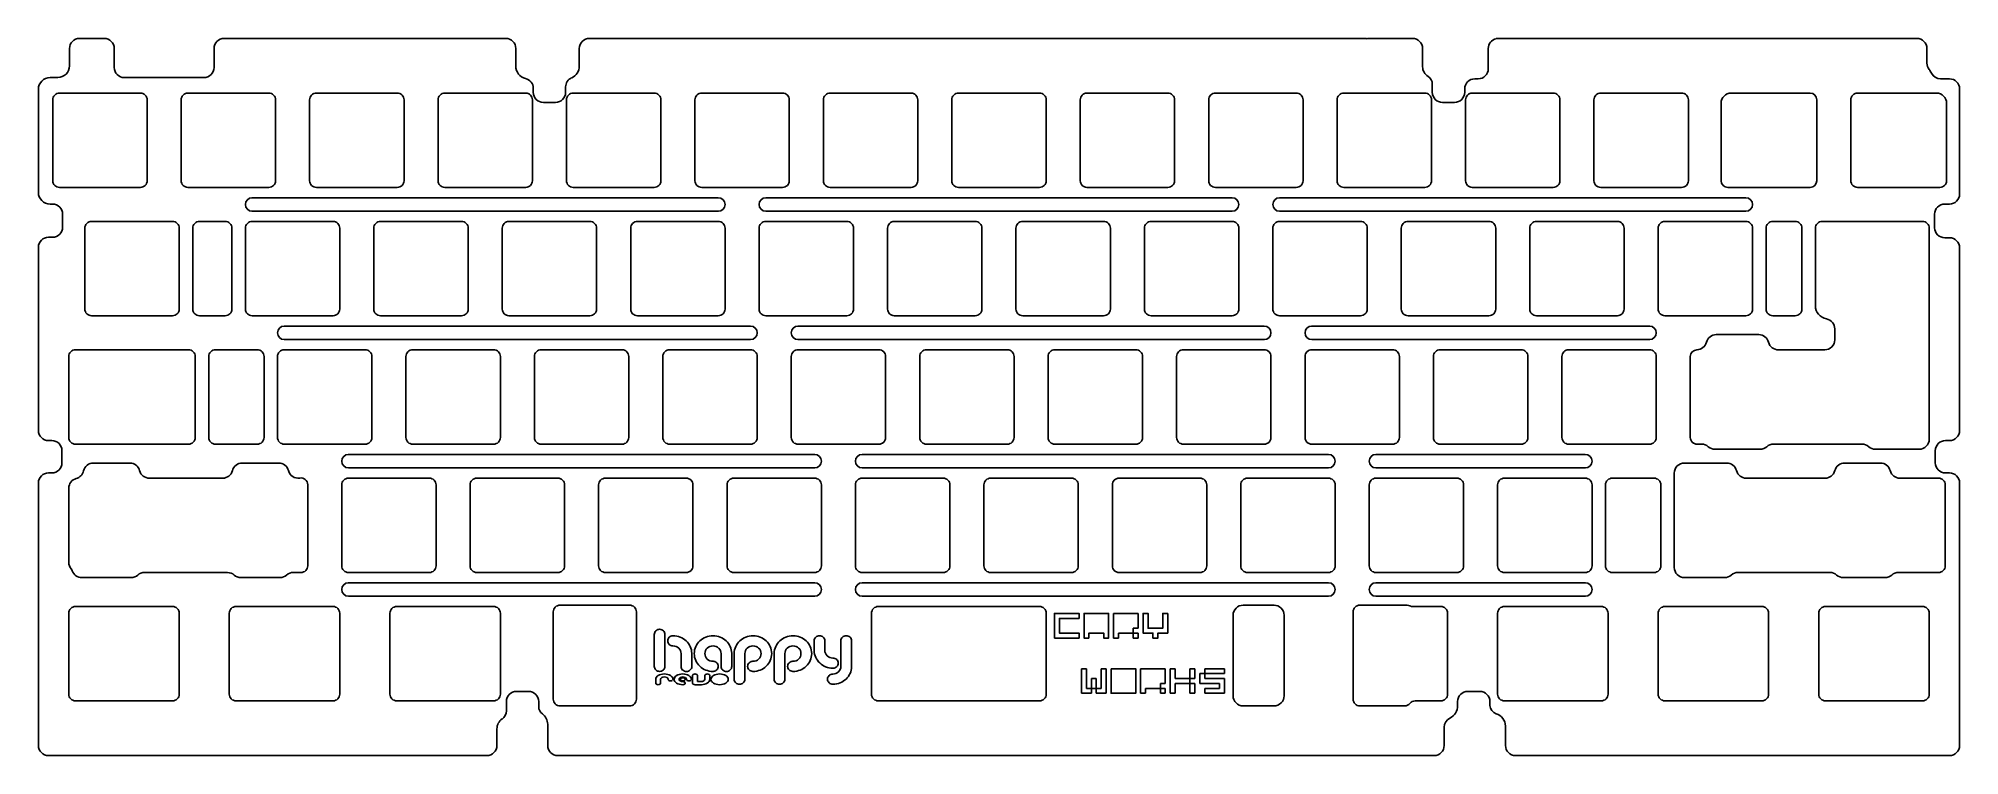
# Model space of a CAD drawing. Header units: millimetres. Extents: x 0 to 284, y 2 to 109.
import ezdxf

# ---------------------------------------------------------------- set-up
doc = ezdxf.new("R2010")
doc.units = ezdxf.units.MM
doc.header["$MEASUREMENT"] = 0

msp = doc.modelspace()

# ---------------------------------------------------------------- linework, layer by layer
for p, q in [((9.25, 108.79), (5.61, 108.79)), ((68.81, 108.79), (27.05, 108.79)), ((196.5, 108.79), (81.23, 108.79)), ((196.5, 108.75), (196.5, 108.79)), ((203.31, 108.79), (196.85, 108.79)), ((278.11, 108.79), (215.7, 108.79)), ((215.7, 108.79), (215.7, 108.75)), ((4.11, 107.29), (4.11, 104.73)), ((10.75, 104.48), (10.75, 107.29)), ((25.55, 107.29), (25.55, 104.48)), ((70.31, 104.68), (70.31, 107.29)), ((79.73, 107.29), (79.73, 104.69)), ((204.81, 104.59), (204.81, 107.29)), ((214.55, 107.29), (214.55, 104.29)), ((279.61, 105.11), (279.61, 107.29)), ((2.36, 102.98), (1.25, 102.98)), ((24.05, 102.98), (12.25, 102.98)), ((213.05, 102.79), (212.55, 102.79)), ((282.95, 102.79), (281.62, 102.79)), ((-0.5, 101.23), (-0.5, 85.95)), ((72.9, 100.79), (72.9, 101.38)), ((77.7, 101.58), (77.7, 100.79)), ((206.25, 100.79), (206.25, 102.02)), ((211.05, 101.29), (211.05, 100.79)), ((250.58, 100.67), (262.28, 100.67)), ((284.45, 85.7), (284.45, 101.29)), ((76.2, 99.29), (74.4, 99.29)), ((209.55, 99.29), (207.75, 99.29)), ((249.08, 87.67), (249.08, 99.17)), ((263.28, 99.67), (263.28, 87.67, 0)), ((262.28, 86.67), (250.08, 86.67)), ((1.25, 84.2), (1.6, 84.2)), ((3.1, 82.7), (3.1, 80.78)), ((280.75, 80.7), (280.75, 82.7)), ((282.25, 84.2), (282.95, 84.2)), ((-0.5, 77.78), (-0.5, 50.6)), ((1.6, 79.28), (1, 79.28)), ((282.95, 79.2), (282.25, 79.2)), ((284.45, 50.6), (284.45, 77.7)), ((1, 49.1), (1.5, 49.1)), ((282.35, 49.1), (282.95, 49.1)), ((3, 47.6), (3, 45.8)), ((280.85, 45.8), (280.85, 47.6)), ((-0.5, 42.8), (-0.5, 3.84)), ((1.5, 44.3), (1, 44.3)), ((282.95, 44.3), (282.35, 44.3)), ((284.45, 3.84), (284.45, 42.8)), ((158.97, 19.79), (158.97, 23.44)), ((158.97, 23.44), (162.63, 23.44)), ((162.63, 23.44), (162.63, 21.25)), ((90.85, 15.59), (90.85, 20.33)), ((92.44, 20.33), (92.44, 15.59)), ((159.71, 20.52), (159.71, 19.79)), ((161.9, 20.52), (159.71, 20.52)), ((162.63, 21.25), (161.9, 21.25)), ((161.9, 21.25), (161.9, 20.52)), ((161.9, 20.52), (162.63, 20.52)), ((161.9, 19.79), (161.9, 20.52)), ((162.63, 20.52), (162.63, 19.79)), ((94.83, 15.58), (94.83, 17.49)), ((96.41, 17.54), (96.41, 15.58)), ((100.76, 15.58), (100.76, 17.49)), ((102.34, 17.54), (102.34, 15.58)), ((102.7, 13.68), (102.7, 17.54)), ((104.29, 17.49), (104.29, 13.68)), ((108.63, 13.68), (108.63, 17.54)), ((110.22, 17.49), (110.22, 13.68)), ((114.56, 17.91), (114.56, 19.39)), ((116.14, 19.39), (116.14, 17.96)), ((118.53, 15.58), (118.53, 19.39)), ((120.12, 19.39), (120.12, 15.52)), ((159.71, 19.79), (158.97, 19.79)), ((162.63, 19.79), (161.9, 19.79)), ((154.22, 11.59), (154.22, 15.24)), ((154.22, 15.24), (154.95, 15.24)), ((154.95, 15.24), (154.95, 12.32)), ((157.14, 12.32), (157.14, 15.24)), ((157.14, 15.24), (157.87, 15.24)), ((157.87, 15.24), (157.87, 11.59)), ((162.99, 11.59), (162.99, 15.24)), ((162.99, 15.24), (166.64, 15.24)), ((166.64, 15.24), (166.64, 13.05)), ((167.37, 11.59), (167.37, 15.24)), ((167.37, 15.24), (168.1, 15.24)), ((168.1, 15.24), (168.1, 13.78)), ((170.3, 13.78), (170.3, 15.24)), ((170.3, 15.24), (171.03, 15.24)), ((171.03, 15.24), (171.03, 13.78)), ((171.76, 13.05), (171.76, 14.51)), ((171.76, 14.51), (172.49, 14.51)), ((172.49, 14.51), (172.49, 15.24)), ((172.49, 15.24), (175.41, 15.24)), ((172.49, 14.51), (172.49, 13.78)), ((175.41, 14.51), (172.49, 14.51)), ((175.41, 15.24), (175.41, 14.51)), ((70.41, 11.87), (72.21, 11.87)), ((91.06, 13.1), (91.06, 13.68)), ((91.79, 13.67), (91.79, 13.1)), ((96.53, 13.1), (96.53, 14.23)), ((97.83, 12.87), (96.89, 12.87)), ((97.26, 14.23), (97.26, 13.33)), ((97.26, 13.33), (97.81, 13.33)), ((98.36, 13.67), (98.36, 14.23)), ((99.09, 14.23), (99.09, 13.65)), ((155.68, 11.59), (154.22, 11.59)), ((154.95, 12.32), (155.68, 12.32)), ((155.68, 12.32), (155.68, 13.78)), ((155.68, 13.78), (156.41, 13.78)), ((156.41, 12.32), (155.68, 12.32)), ((155.68, 12.32), (155.68, 11.59)), ((156.41, 13.78), (156.41, 12.32)), ((156.41, 12.32), (157.14, 12.32)), ((156.41, 11.59), (156.41, 12.32)), ((157.87, 11.59), (156.41, 11.59)), ((163.72, 11.59), (162.99, 11.59)), ((165.91, 12.32), (163.72, 12.32)), ((163.72, 12.32), (163.72, 11.59)), ((166.64, 13.05), (165.91, 13.05)), ((165.91, 13.05), (165.91, 12.32)), ((165.91, 12.32), (166.64, 12.32)), ((165.91, 11.59), (165.91, 12.32)), ((166.64, 11.59), (165.91, 11.59)), ((166.64, 12.32), (166.64, 11.59)), ((168.1, 11.59), (167.37, 11.59)), ((168.1, 13.78), (170.3, 13.78)), ((170.3, 13.05), (168.1, 13.05)), ((168.1, 13.05), (168.1, 11.59)), ((171.03, 13.78), (170.3, 13.78)), ((170.3, 13.78), (170.3, 13.05)), ((170.3, 13.05), (171.03, 13.05)), ((170.3, 11.59), (170.3, 13.05)), ((171.03, 11.59), (170.3, 11.59)), ((171.03, 13.05), (171.03, 11.59)), ((174.68, 13.05), (171.76, 13.05)), ((172.49, 13.78), (175.41, 13.78)), ((172.49, 11.59), (172.49, 12.32)), ((172.49, 12.32), (174.68, 12.32)), ((175.41, 11.59), (172.49, 11.59)), ((174.68, 12.32), (174.68, 13.05)), ((175.41, 13.78), (175.41, 11.59)), ((211.5, 11.87), (213.3, 11.87)), ((68.91, 9), (68.91, 10.37)), ((73.71, 10.37), (73.71, 9.6)), ((210, 9.75), (210, 10.37)), ((214.8, 10.37), (214.8, 9.8)), ((67.51, 3.84), (67.51, 6.31)), ((75.04, 7), (75.04, 3.84)), ((208.01, 3.84), (208.01, 6.56)), ((217.1, 6.73), (217.1, 3.84)), ((1, 2.34), (66.01, 2.34)), ((76.54, 2.34), (206.51, 2.34)), ((218.6, 2.34), (282.95, 2.34))]:
    msp.add_line(p, q)
for points in [[(14.63, 100.67), (2.63, 100.67, 0.414214), (1.63, 99.67), (1.63, 87.67, 0.414214), (2.63, 86.67), (14.63, 86.67, 0.414214), (15.63, 87.67), (15.63, 99.67, 0.414214)], [(20.68, 99.67), (20.68, 87.67, 0.414214), (21.68, 86.67), (33.68, 86.67, 0.414214), (34.68, 87.67), (34.68, 99.67, 0.414214), (33.68, 100.67), (21.68, 100.67, 0.414214)], [(39.73, 99.67), (39.73, 87.67, 0.414214), (40.73, 86.67), (52.73, 86.67, 0.414214), (53.73, 87.67), (53.73, 99.67, 0.414214), (52.73, 100.67), (40.73, 100.67, 0.414214)], [(59.78, 86.67), (71.78, 86.67, 0.414214), (72.78, 87.67), (72.78, 99.67, 0.414214), (71.78, 100.67), (59.78, 100.67, 0.414214), (58.78, 99.67), (58.78, 87.67, 0.414214)], [(77.83, 99.67), (77.83, 87.67, 0.414214), (78.83, 86.67), (90.83, 86.67, 0.414214), (91.83, 87.67), (91.83, 99.67, 0.414214), (90.83, 100.67), (78.83, 100.67, 0.414214)], [(96.88, 99.67), (96.88, 87.67, 0.414214), (97.88, 86.67), (109.88, 86.67, 0.414214), (110.88, 87.67), (110.88, 99.67, 0.414214), (109.88, 100.67), (97.88, 100.67, 0.414214)], [(115.93, 99.67), (115.93, 87.67, 0.414214), (116.93, 86.67), (128.93, 86.67, 0.414214), (129.93, 87.67), (129.93, 99.67, 0.414214), (128.93, 100.67), (116.93, 100.67, 0.414214)], [(134.98, 99.67), (134.98, 87.67, 0.414214), (135.98, 86.67), (147.98, 86.67, 0.414214), (148.98, 87.67), (148.98, 99.67, 0.414214), (147.98, 100.67), (135.98, 100.67, 0.414214)], [(168.03, 87.67), (168.03, 99.67, 0.414214), (167.03, 100.67), (155.03, 100.67, 0.414214), (154.03, 99.67), (154.03, 87.67, 0.414214), (155.03, 86.67), (167.03, 86.67, 0.414214)], [(187.08, 87.67), (187.08, 99.67, 0.414214), (186.08, 100.67), (174.08, 100.67, 0.414214), (173.08, 99.67), (173.08, 87.67, 0.414214), (174.08, 86.67), (186.08, 86.67, 0.414214)], [(205.13, 100.67), (193.13, 100.67, 0.414214), (192.13, 99.67), (192.13, 87.67, 0.414214), (193.13, 86.67), (205.13, 86.67, 0.414214), (206.13, 87.67), (206.13, 99.67, 0.414214)], [(212.18, 86.67), (224.18, 86.67, 0.414214), (225.18, 87.67), (225.18, 99.67, 0.414214), (224.18, 100.67), (212.18, 100.67, 0.414214), (211.18, 99.67), (211.18, 87.67, 0.414214)], [(230.23, 99.67), (230.23, 87.67, 0.414214), (231.23, 86.67), (243.23, 86.67, 0.414214), (244.23, 87.67), (244.23, 99.67, 0.414214), (243.23, 100.67), (231.23, 100.67, 0.414214)], [(268.33, 99.67, -0.414214), (269.33, 100.67), (281.03, 100.67, -0.414214), (282.53, 99.17), (282.53, 87.67, -0.414214), (281.53, 86.67), (269.33, 86.67, -0.414214), (268.33, 87.67)], [(100.35, 85.14, -1), (100.35, 83.14), (31.2, 83.14, -1), (31.2, 85.14)], [(176.55, 85.14), (107.4, 85.14, 1), (107.4, 83.14), (176.55, 83.14, 1)], [(252.75, 85.14), (183.6, 85.14, 1), (183.6, 83.14), (252.75, 83.14, 1)], [(20.39, 68.62), (20.39, 80.62, 0.414214), (19.39, 81.62), (7.39, 81.62, 0.414214), (6.39, 80.62), (6.39, 68.62, 0.414214), (7.39, 67.62), (19.39, 67.62, 0.414214)], [(23.39, 67.62), (27.2, 67.62, 0.414214), (28.2, 68.62), (28.2, 80.62, 0.414214), (27.2, 81.62), (23.39, 81.62, 0.414214), (22.39, 80.62), (22.39, 68.62, 0.414214)], [(44.2, 68.62), (44.2, 80.62, 0.414214), (43.2, 81.62), (31.2, 81.62, 0.414214), (30.2, 80.62), (30.2, 68.62, 0.414214), (31.2, 67.62), (43.2, 67.62, 0.414214)], [(63.25, 68.62), (63.25, 80.62, 0.414214), (62.25, 81.62), (50.25, 81.62, 0.414214), (49.25, 80.62), (49.25, 68.62, 0.414214), (50.25, 67.62), (62.25, 67.62, 0.414214)], [(82.3, 68.62), (82.3, 80.62, 0.414214), (81.3, 81.62), (69.3, 81.62, 0.414214), (68.3, 80.62), (68.3, 68.62, 0.414214), (69.3, 67.62), (81.3, 67.62, 0.414214)], [(101.35, 68.62), (101.35, 80.62, 0.414214), (100.35, 81.62), (88.35, 81.62, 0.414214), (87.35, 80.62), (87.35, 68.62, 0.414214), (88.35, 67.62), (100.35, 67.62, 0.414214)], [(120.4, 68.62), (120.4, 80.62, 0.414214), (119.4, 81.62), (107.4, 81.62, 0.414214), (106.4, 80.62), (106.4, 68.62, 0.414214), (107.4, 67.62), (119.4, 67.62, 0.414214)], [(139.45, 68.62), (139.45, 80.62, 0.414214), (138.45, 81.62), (126.45, 81.62, 0.414214), (125.45, 80.62), (125.45, 68.62, 0.414214), (126.45, 67.62), (138.45, 67.62, 0.414214)], [(158.5, 68.62), (158.5, 80.62, 0.414214), (157.5, 81.62), (145.5, 81.62, 0.414214), (144.5, 80.62), (144.5, 68.62, 0.414214), (145.5, 67.62), (157.5, 67.62, 0.414214)], [(177.55, 68.62), (177.55, 80.62, 0.414214), (176.55, 81.62), (164.55, 81.62, 0.414214), (163.55, 80.62), (163.55, 68.62, 0.414214), (164.55, 67.62), (176.55, 67.62, 0.414214)], [(196.6, 68.62), (196.6, 80.62, 0.414214), (195.6, 81.62), (183.6, 81.62, 0.414214), (182.6, 80.62), (182.6, 68.62, 0.414214), (183.6, 67.62), (195.6, 67.62, 0.414214)], [(215.65, 68.62), (215.65, 80.62, 0.414214), (214.65, 81.62), (202.65, 81.62, 0.414214), (201.65, 80.62), (201.65, 68.62, 0.414214), (202.65, 67.62), (214.65, 67.62, 0.414214)], [(234.7, 68.62), (234.7, 80.62, 0.414214), (233.7, 81.62), (221.7, 81.62, 0.414214), (220.7, 80.62), (220.7, 68.62, 0.414214), (221.7, 67.62), (233.7, 67.62, 0.414214)], [(253.75, 68.62), (253.75, 80.62, 0.414214), (252.75, 81.62), (240.75, 81.62, 0.414214), (239.75, 80.62), (239.75, 68.62, 0.414214), (240.75, 67.62), (252.75, 67.62, 0.414214)], [(264.71, 67.15, -0.362966), (265.95, 65.67), (265.95, 64.07, -0.414214), (264.45, 62.57), (257.58, 62.57, -0.34196), (256.12, 63.69, 0.34196), (254.67, 64.82), (248.37, 64.82, 0.34196), (246.92, 63.69, -0.336425), (245.5, 62.57, 0.40841), (244.52, 61.57), (244.52, 49.57, 0.414214), (245.52, 48.57), (246.19, 48.57, -0.182819), (247.18, 48.19, 0.182819), (248.17, 47.82), (254.87, 47.82, 0.182819), (255.86, 48.19, -0.182819), (256.86, 48.57), (269.99, 48.57, -0.182819), (270.98, 48.19, 0.182819), (271.97, 47.82), (278.45, 47.82, 0.414214), (279.95, 49.32), (279.95, 80.62, 0.414214), (278.95, 81.62), (264.07, 81.62, 0.414214), (263.07, 80.62), (263.07, 69.12, 0.362966)], [(256.75, 67.62), (260.07, 67.62, 0.414214), (261.07, 68.62), (261.07, 80.62, 0.414214), (260.07, 81.62), (256.75, 81.62, 0.414214), (255.75, 80.62), (255.75, 68.62, 0.414214)], [(105.12, 66.09, -1), (105.12, 64.09), (35.97, 64.09, -1), (35.97, 66.09)], [(181.32, 66.09), (112.17, 66.09, 1), (112.17, 64.09), (181.32, 64.09, 1)], [(188.37, 64.09, -1), (188.37, 66.09), (238.47, 66.09, -1), (238.47, 64.09)], [(5.01, 48.57), (21.77, 48.57, 0.414214), (22.77, 49.57), (22.77, 61.57, 0.414214), (21.77, 62.57), (5.01, 62.57, 0.414214), (4.01, 61.57), (4.01, 49.57, 0.414214)], [(25.77, 48.57), (31.97, 48.57, 0.414214), (32.97, 49.57), (32.97, 61.57, 0.414214), (31.97, 62.57), (25.77, 62.57, 0.414214), (24.77, 61.57), (24.77, 49.57, 0.414214)], [(34.97, 61.57), (34.97, 49.57, 0.414214), (35.97, 48.57), (47.97, 48.57, 0.414214), (48.97, 49.57), (48.97, 61.57, 0.414214), (47.97, 62.57), (35.97, 62.57, 0.414214)], [(54.02, 61.57), (54.02, 49.57, 0.414214), (55.02, 48.57), (67.02, 48.57, 0.414214), (68.02, 49.57), (68.02, 61.57, 0.414214), (67.02, 62.57), (55.02, 62.57, 0.414214)], [(73.07, 61.57), (73.07, 49.57, 0.414214), (74.07, 48.57), (86.07, 48.57, 0.414214), (87.07, 49.57), (87.07, 61.57, 0.414214), (86.07, 62.57), (74.07, 62.57, 0.414214)], [(92.12, 61.57), (92.12, 49.57, 0.414214), (93.12, 48.57), (105.12, 48.57, 0.414214), (106.12, 49.57), (106.12, 61.57, 0.414214), (105.12, 62.57), (93.12, 62.57, 0.414214)], [(111.17, 61.57), (111.17, 49.57, 0.414214), (112.17, 48.57), (124.17, 48.57, 0.414214), (125.17, 49.57), (125.17, 61.57, 0.414214), (124.17, 62.57), (112.17, 62.57, 0.414214)], [(130.22, 61.57), (130.22, 49.57, 0.414214), (131.22, 48.57), (143.22, 48.57, 0.414214), (144.22, 49.57), (144.22, 61.57, 0.414214), (143.22, 62.57), (131.22, 62.57, 0.414214)], [(149.27, 61.57), (149.27, 49.57, 0.414214), (150.27, 48.57), (162.27, 48.57, 0.414214), (163.27, 49.57), (163.27, 61.57, 0.414214), (162.27, 62.57), (150.27, 62.57, 0.414214)], [(168.32, 61.57), (168.32, 49.57, 0.414214), (169.32, 48.57), (181.32, 48.57, 0.414214), (182.32, 49.57), (182.32, 61.57, 0.414214), (181.32, 62.57), (169.32, 62.57, 0.414214)], [(187.37, 61.57), (187.37, 49.57, 0.414214), (188.37, 48.57), (200.37, 48.57, 0.414214), (201.37, 49.57), (201.37, 61.57, 0.414214), (200.37, 62.57), (188.37, 62.57, 0.414214)], [(206.42, 61.57), (206.42, 49.57, 0.414214), (207.42, 48.57), (219.42, 48.57, 0.414214), (220.42, 49.57), (220.42, 61.57, 0.414214), (219.42, 62.57), (207.42, 62.57, 0.414214)], [(225.47, 61.57), (225.47, 49.57, 0.414214), (226.47, 48.57), (238.47, 48.57, 0.414214), (239.47, 49.57), (239.47, 61.57, 0.414214), (238.47, 62.57), (226.47, 62.57, 0.414214)], [(4.35, 30.07, -0.086915), (4.52, 29.77, 0.317518), (5.94, 28.77), (13.26, 28.77, 0.182806), (14.25, 29.14, -0.182806), (15.25, 29.52), (27.55, 29.52, -0.182806), (28.54, 29.14, 0.182806), (29.53, 28.77), (35.33, 28.77, 0.182806), (36.32, 29.14, -0.182806), (37.32, 29.52), (38.44, 29.52, 0.414214), (39.44, 30.52), (39.44, 42.55, 0.462875), (38.28, 43.54, -0.388358), (36.58, 44.64, 0.342101), (35.13, 45.77), (29.73, 45.77, 0.34196), (28.28, 44.64, -0.34196), (26.83, 43.52), (15.96, 43.52, -0.34196), (14.51, 44.64, 0.34196), (13.06, 45.77), (7.66, 45.77, 0.351843), (6.2, 44.59, -0.279599), (5.12, 43.47, 0.339198), (4.01, 42.02), (4.01, 31.02, 0.173661)], [(45.49, 45.04, -1), (45.49, 47.04), (114.64, 47.04, -1), (114.64, 45.04)], [(121.69, 45.04, -1), (121.69, 47.04), (190.84, 47.04, -1), (190.84, 45.04)], [(228.94, 47.04), (197.89, 47.04, 1), (197.89, 45.04), (228.94, 45.04, 1)], [(243.64, 28.77, -0.414214), (242.14, 30.27), (242.14, 44.27, -0.414214), (243.64, 45.77), (249.91, 45.77, -0.34196), (251.36, 44.64, 0.34196), (252.81, 43.52), (264.51, 43.52, 0.34196), (265.96, 44.64, -0.34196), (267.41, 45.77), (272.71, 45.77, -0.34196), (274.16, 44.64, 0.34196), (275.61, 43.52), (281.33, 43.52, -0.414214), (282.33, 42.52), (282.33, 30.52, -0.414214), (281.33, 29.52), (275.4, 29.52, 0.182806), (274.4, 29.14, -0.182806), (273.41, 28.77), (267.21, 28.77, -0.182806), (266.22, 29.14, 0.182806), (265.22, 29.52), (251.6, 29.52, 0.182806), (250.6, 29.14, -0.182806), (249.61, 28.77)], [(45.49, 29.52), (57.49, 29.52, 0.414214), (58.49, 30.52), (58.49, 42.52, 0.414214), (57.49, 43.52), (45.49, 43.52, 0.414214), (44.49, 42.52), (44.49, 30.52, 0.414214)], [(64.54, 29.52), (76.54, 29.52, 0.414214), (77.54, 30.52), (77.54, 42.52, 0.414214), (76.54, 43.52), (64.54, 43.52, 0.414214), (63.54, 42.52), (63.54, 30.52, 0.414214)], [(83.59, 29.52), (95.59, 29.52, 0.414214), (96.59, 30.52), (96.59, 42.52, 0.414214), (95.59, 43.52), (83.59, 43.52, 0.414214), (82.59, 42.52), (82.59, 30.52, 0.414214)], [(102.64, 29.52), (114.64, 29.52, 0.414214), (115.64, 30.52), (115.64, 42.52, 0.414214), (114.64, 43.52), (102.64, 43.52, 0.414214), (101.64, 42.52), (101.64, 30.52, 0.414214)], [(121.69, 29.52), (133.69, 29.52, 0.414214), (134.69, 30.52), (134.69, 42.52, 0.414214), (133.69, 43.52), (121.69, 43.52, 0.414214), (120.69, 42.52), (120.69, 30.52, 0.414214)], [(140.74, 29.52), (152.74, 29.52, 0.414214), (153.74, 30.52), (153.74, 42.52, 0.414214), (152.74, 43.52), (140.74, 43.52, 0.414214), (139.74, 42.52), (139.74, 30.52, 0.414214)], [(159.79, 29.52), (171.79, 29.52, 0.414214), (172.79, 30.52), (172.79, 42.52, 0.414214), (171.79, 43.52), (159.79, 43.52, 0.414214), (158.79, 42.52), (158.79, 30.52, 0.414214)], [(178.84, 29.52), (190.84, 29.52, 0.414214), (191.84, 30.52), (191.84, 42.52, 0.414214), (190.84, 43.52), (178.84, 43.52, 0.414214), (177.84, 42.52), (177.84, 30.52, 0.414214)], [(197.89, 29.52), (209.89, 29.52, 0.414214), (210.89, 30.52), (210.89, 42.52, 0.414214), (209.89, 43.52), (197.89, 43.52, 0.414214), (196.89, 42.52), (196.89, 30.52, 0.414214)], [(216.94, 29.52), (228.94, 29.52, 0.414214), (229.94, 30.52), (229.94, 42.52, 0.414214), (228.94, 43.52), (216.94, 43.52, 0.414214), (215.94, 42.52), (215.94, 30.52, 0.414214)], [(239.14, 43.52), (232.94, 43.52, 0.414214), (231.94, 42.52), (231.94, 30.52, 0.414214), (232.94, 29.52), (239.14, 29.52, 0.414214), (240.14, 30.52), (240.14, 42.52, 0.414214)], [(45.49, 25.99, -1), (45.49, 27.99), (114.64, 27.99, -1), (114.64, 25.99)], [(190.84, 27.99, -1), (190.84, 25.99), (121.69, 25.99, -1), (121.69, 27.99)], [(197.89, 25.99, -1), (197.89, 27.99), (228.94, 27.99, -1), (228.94, 25.99)], [(4.01, 23.47, -0.414214), (5.01, 24.47), (19.39, 24.47, -0.414214), (20.39, 23.47), (20.39, 11.47, -0.414214), (19.39, 10.47), (5.01, 10.47, -0.414214), (4.01, 11.47)], [(27.82, 23.47, -0.414214), (28.82, 24.47), (43.2, 24.47, -0.414214), (44.2, 23.47), (44.2, 11.47, -0.414214), (43.2, 10.47), (28.82, 10.47, -0.414214), (27.82, 11.47)], [(51.64, 23.47, -0.414214), (52.64, 24.47), (67.02, 24.47, -0.414214), (68.02, 23.47), (68.02, 11.47, -0.414214), (67.02, 10.47), (52.64, 10.47, -0.414214), (51.64, 11.47)], [(82.06, 24.67, -0.007337), (82.03, 24.67), (76.87, 24.67, 0.414214), (75.87, 23.67), (75.87, 10.72, 0.414214), (76.87, 9.72), (87.2, 9.72, 0.414214), (88.2, 10.72), (88.2, 23.67, 0.414214), (87.2, 24.67), (82.13, 24.67, 0.007337)], [(147.98, 24.47, -0.414214), (148.98, 23.47), (148.98, 11.47, -0.414214), (147.98, 10.47), (124.07, 10.47, -0.414214), (123.07, 11.47), (123.07, 23.47, -0.414214), (124.07, 24.47)], [(182.77, 24.67), (178.2, 24.67, 0.414214), (176.7, 23.17), (176.7, 11.22, 0.414214), (178.2, 9.72), (182.77, 9.72, 0.414214), (184.27, 11.22), (184.27, 23.17, 0.414214)], [(203.37, 24.47, -0.113585), (202.94, 24.57, 0.113585), (202.5, 24.67), (195.51, 24.67, 0.414214), (194.51, 23.67), (194.51, 10.72, 0.414214), (195.51, 9.72), (202.15, 9.72, 0.227909), (202.93, 10.09, -0.227909), (203.71, 10.47), (207.51, 10.47, 0.414214), (208.51, 11.47), (208.51, 23.47, 0.414214), (207.51, 24.47)], [(232.32, 11.47), (232.32, 23.47, 0.414214), (231.32, 24.47), (216.94, 24.47, 0.414214), (215.94, 23.47), (215.94, 11.47, 0.414214), (216.94, 10.47), (231.32, 10.47, 0.414214)], [(256.13, 11.47), (256.13, 23.47, 0.414214), (255.13, 24.47), (240.75, 24.47, 0.414214), (239.75, 23.47), (239.75, 11.47, 0.414214), (240.75, 10.47), (255.13, 10.47, 0.414214)], [(278.95, 24.47), (264.57, 24.47, 0.414214), (263.57, 23.47), (263.57, 11.47, 0.414214), (264.57, 10.47), (278.95, 10.47, 0.414214), (279.95, 11.47), (279.95, 23.47, 0.414214)]]:
    msp.add_lwpolyline(points, format="xyb", close=True)
for points in [[(150.2, 19.79), (153.86, 19.79), (153.86, 20.52), (150.94, 20.52), (150.94, 22.71), (153.86, 22.71), (153.86, 23.44), (150.2, 23.44)], [(155.32, 19.79), (155.32, 20.52), (157.51, 20.52), (157.51, 19.79), (158.24, 19.79), (158.24, 23.44), (154.59, 23.44), (154.59, 19.79)], [(167.01, 23.44), (166.28, 23.44), (166.28, 21.25), (164.09, 21.25), (164.09, 23.44), (163.36, 23.44), (163.36, 20.52), (164.82, 20.52), (164.82, 19.79), (165.55, 19.79), (165.55, 20.52), (167.01, 20.52)], [(158.6, 15.24), (158.6, 11.59), (162.26, 11.59), (162.26, 15.24)]]:
    msp.add_lwpolyline(points, close=True)
for centre, radius, start, end in [((5.61, 107.29), 1.5, 90, 180), ((9.25, 107.29), 1.5, 0, 90), ((27.05, 107.29), 1.5, 90, 180), ((68.81, 107.29), 1.5, 0, 90), ((81.23, 107.29), 1.5, 90, 180), ((196.85, 107.29), 1.5, 90, 103.7769), ((203.31, 107.29), 1.5, 0, 90), ((216.05, 107.29), 1.5, 103.7769, 180), ((278.11, 107.29), 1.5, 0, 90), ((1.25, 101.23), 1.75, 90, 180), ((2.36, 104.73), 1.75, 270, 0), ((12.25, 104.48), 1.5, 180, 270), ((24.05, 104.48), 1.5, 270, 0), ((72.21, 104.68), 1.9, 180, 256.2269), ((71.4, 101.38), 1.5, 0, 76.2269), ((79.2, 101.58), 1.5, 113.8478, 180), ((77.83, 104.69), 1.9, 293.8478, 0), ((206.51, 104.59), 1.7, 180, 238.7683), ((204.95, 102.02), 1.3, 0, 58.7683), ((212.55, 101.29), 1.5, 90, 180), ((213.05, 104.29), 1.5, 270, 0), ((281.11, 105.11), 1.5, 180, 217.5725), ((277.15, 102.06), 3.5, 26.5235, 37.5725), ((281.62, 104.29), 1.5, 206.5235, 270), ((282.95, 101.29), 1.5, 0, 90), ((74.4, 100.79), 1.5, 180, 270), ((76.2, 100.79), 1.5, 270, 0), ((207.75, 100.79), 1.5, 180, 270), ((209.55, 100.79), 1.5, 270, 0), ((250.58, 99.17), 1.5, 90, 180), ((262.28, 99.67), 1, 0, 90), ((1.25, 85.95), 1.75, 180, 270), ((250.08, 87.67), 1, 180, 270), ((262.28, 87.67), 1, 270, 359.9998), ((282.95, 85.7), 1.5, 270, 0), ((1.6, 82.7), 1.5, 0, 90), ((282.25, 82.7), 1.5, 90, 180), ((1.6, 80.78), 1.5, 270, 0), ((282.25, 80.7), 1.5, 180, 270), ((1, 77.78), 1.5, 90, 180), ((282.95, 77.7), 1.5, 0, 90), ((1, 50.6), 1.5, 180, 270), ((1.5, 47.6), 1.5, 0, 90), ((282.35, 47.6), 1.5, 90, 180), ((282.95, 50.6), 1.5, 270, 0), ((1.5, 45.8), 1.5, 270, 0), ((282.35, 45.8), 1.5, 180, 270), ((1, 42.8), 1.5, 90, 180), ((282.95, 42.8), 1.5, 0, 90), ((70.41, 10.37), 1.5, 90, 180), ((72.21, 10.37), 1.5, 0, 90), ((211.5, 10.37), 1.5, 90, 180), ((213.3, 10.37), 1.5, 0, 90), ((67.41, 9), 1.5, 305.2, 0), ((75.01, 9.6), 1.3, 180, 234.3207), ((207.95, 9.75), 2.05, 296.0322, 0), ((216.1, 9.8), 1.3, 180, 253.695), ((215.2, 6.73), 1.9, 0, 73.695), ((69.31, 6.31), 1.8, 125.2, 180), ((73.14, 7), 1.9, 0, 54.3207), ((209.51, 6.56), 1.5, 116.0322, 180), ((1, 3.84), 1.5, 180, 270), ((66.01, 3.84), 1.5, 270, 0), ((76.54, 3.84), 1.5, 180, 270), ((206.51, 3.84), 1.5, 270, 0), ((218.6, 3.84), 1.5, 180, 270), ((282.95, 3.84), 1.5, 270, 0)]:
    msp.add_arc(centre, radius, start, end)
for centre, major_axis, ratio, start_param, end_param in [((639.61, -182.56), (548.71, -203.15), 0.034404, 3.125566, 3.154329), ((207.46, -223.75), (-116.16, 244.77), 0.051913, 6.258553, 6.301408), ((-5.45, -227.79), (97.39, 248.82), 0.053169, 6.261486, 6.303993), ((-115.1, -52.93), (207.5, 73.5), 0.055375, 6.263572, 6.31129), ((-868.61, -331.08), (963.37, 348.94), 0.031708, 6.271701, 6.298735), ((-924.34, -353.46), (1025.03, 371.32), 0.030739, 6.27205, 6.298259), ((535.66, 974.28), (-418.81, -957.36), 0.032954, 6.270974, 6.297601), ((-145.17, -282.26), (238.55, 296.39), 0.058285, 0.00695, 0.045495), ((812.59, -847.32), (-718.56, 861.44), 0.033416, 6.256135, 6.278616), ((315.09, 109.99), (220.21, 94.7), 0.052539, 3.119003, 3.16532), ((-216.98, -365.97), (313.1, 380.1), 0.05092, 0.006659, 0.0407), ((-50.16, 80.76), (146.51, -65.48), 0.06489, 6.25652, 6.312179), ((145.09, 2.62), (48.56, -11.65), 0.054843, 3.08912, 3.154746), ((49.89, -63.53), (47.25, 77.92), 0.067545, 6.28258, 6.324118), ((60.97, 5.96), (36.28, 8.31), 0.06244, 6.26889, 6.346348), ((313.39, 106.7), (212.58, 91.4), 0.053475, 3.118604, 3.165744), ((-44.23, 80.76), (146.51, -65.48), 0.06489, 6.25652, 6.312179), ((224.01, 286.33), (118.85, 271.42), 0.051348, 3.122946, 3.162458), ((279.77, 400.52), (168.68, 385.61), 0.043084, 3.125932, 3.159081), ((82.96, -78.59), (34.67, 95.36), 0.086684, 6.247392, 6.31469), ((-88.07, 487.89), (-205.74, 472.51), 0.038951, 3.125859, 3.155806), ((-276.93, 121.08), (370.56, -107.45), 0.019912, 6.265206, 6.288959), ((566.26, -136.62), (472.43, -150.44), 0.034322, 3.112492, 3.150632), ((143.28, 2.05), (48.56, -11.65), 0.054843, 3.08912, 3.154746), ((-274.2, 121.08), (370.56, -107.45), 0.019912, 6.265206, 6.288959), ((-926.84, 300.65), (1025.91, -287.11), 0.022834, 6.262394, 6.287944), ((571.72, -136.62), (472.43, -150.44), 0.034322, 3.112492, 3.150632), ((-298.96, -113.76), (400.75, 127.58), 0.037273, 6.273379, 6.314782), ((524.63, 940.46), (407.61, 927.46), 0.027786, 3.131556, 3.152908)]:
    msp.add_ellipse(centre, major_axis=major_axis, ratio=ratio, start_param=start_param, end_param=end_param)
for points, knots in [([(93.07, 18.85), (92.91, 18.99), (92.84, 19.17), (92.84, 19.38), (92.84, 19.59), (92.91, 19.76), (93.07, 19.91), (93.22, 20.06), (93.41, 20.13), (93.62, 20.14)], [1, 1, 1, 1, 2, 2, 2, 3, 3, 3, 4, 4, 4, 4]), ([(114.79, 19.92), (114.94, 20.07), (115.13, 20.14), (115.35, 20.14), (115.56, 20.14), (115.75, 20.07), (115.91, 19.92)], [8, 8, 8, 8, 9, 9, 9, 10, 10, 10, 10]), ([(118.76, 19.92), (118.91, 20.07), (119.1, 20.14), (119.32, 20.14), (119.54, 20.14), (119.73, 20.07), (119.88, 19.92)], [8, 8, 8, 8, 9, 9, 9, 10, 10, 10, 10]), ([(100.4, 18.29), (100.17, 18.52), (99.89, 18.63), (99.56, 18.63), (99.23, 18.63), (98.94, 18.52), (98.71, 18.29), (98.47, 18.07), (98.36, 17.8), (98.36, 17.49), (98.36, 17.18), (98.47, 16.91), (98.71, 16.68)], [9, 9, 9, 9, 10, 10, 10, 11, 11, 11, 12, 12, 12, 13, 13, 13, 13]), ([(106.33, 18.29), (106.1, 18.52), (105.82, 18.63), (105.49, 18.63), (105.16, 18.63), (104.87, 18.52), (104.64, 18.29), (104.4, 18.07), (104.29, 17.8), (104.29, 17.49)], [11, 11, 11, 11, 12, 12, 12, 13, 13, 13, 14, 14, 14, 14]), ([(104.93, 16.13), (105.09, 16.27), (105.27, 16.34), (105.48, 16.34), (105.81, 16.34), (106.1, 16.45), (106.33, 16.68), (106.57, 16.91), (106.69, 17.18), (106.69, 17.49), (106.69, 17.8), (106.57, 18.07), (106.33, 18.29)], [7, 7, 7, 7, 8, 8, 8, 9, 9, 9, 10, 10, 10, 11, 11, 11, 11]), ([(108.27, 17.49), (108.25, 16.74), (107.97, 16.11), (107.45, 15.61), (106.92, 15.1), (106.27, 14.85), (105.48, 14.83)], [2, 2, 2, 2, 3, 3, 3, 4, 4, 4, 4]), ([(112.26, 18.29), (112.03, 18.52), (111.75, 18.63), (111.42, 18.63), (111.09, 18.63), (110.8, 18.52), (110.57, 18.29)], [11, 11, 11, 11, 12, 12, 12, 13, 13, 13, 13]), ([(114.2, 17.49), (114.17, 16.74), (113.9, 16.11), (113.37, 15.61), (112.85, 15.1), (112.19, 14.85), (111.41, 14.83)], [2, 2, 2, 2, 3, 3, 3, 4, 4, 4, 4]), ([(112.26, 16.68), (112.5, 16.91), (112.61, 17.18), (112.61, 17.49), (112.61, 17.8), (112.5, 18.07), (112.26, 18.29)], [9, 9, 9, 9, 10, 10, 10, 11, 11, 11, 11]), ([(92.2, 15.06), (92.04, 14.91), (91.86, 14.84), (91.64, 14.84), (91.42, 14.84), (91.23, 14.91), (91.08, 15.06)], [4, 4, 4, 4, 5, 5, 5, 6, 6, 6, 6]), ([(96.18, 15.05), (96.03, 14.91), (95.85, 14.83), (95.62, 14.83), (95.41, 14.83), (95.22, 14.91), (95.06, 15.05)], [8, 8, 8, 8, 9, 9, 9, 10, 10, 10, 10]), ([(98.46, 14.39), (98.53, 14.44), (98.62, 14.46), (98.72, 14.46), (98.82, 14.46), (98.91, 14.44), (98.98, 14.39)], [8, 8, 8, 8, 9, 9, 9, 10, 10, 10, 10]), ([(98.71, 16.68), (98.94, 16.45), (99.23, 16.34), (99.56, 16.34), (99.77, 16.34), (99.96, 16.27), (100.11, 16.13)], [13, 13, 13, 13, 14, 14, 14, 15, 15, 15, 15]), ([(100.11, 16.13), (100.27, 15.98), (100.35, 15.8), (100.35, 15.59), (100.35, 15.39), (100.27, 15.21), (100.12, 15.06), (99.96, 14.92), (99.78, 14.84), (99.56, 14.83)], [15, 15, 15, 15, 16, 16, 16, 17, 17, 17, 18, 18, 18, 18]), ([(102.11, 15.05), (101.96, 14.91), (101.78, 14.83), (101.55, 14.83), (101.34, 14.83), (101.15, 14.91), (100.99, 15.05)], [4, 4, 4, 4, 5, 5, 5, 6, 6, 6, 6]), ([(104.93, 15.06), (104.77, 15.21), (104.69, 15.39), (104.69, 15.59), (104.69, 15.8), (104.77, 15.98), (104.93, 16.13)], [5, 5, 5, 5, 6, 6, 6, 7, 7, 7, 7]), ([(110.85, 15.06), (110.7, 15.21), (110.62, 15.39), (110.62, 15.59), (110.62, 15.8), (110.7, 15.98), (110.86, 16.13)], [5, 5, 5, 5, 6, 6, 6, 7, 7, 7, 7]), ([(110.86, 16.13), (111.02, 16.27), (111.2, 16.34), (111.41, 16.34), (111.74, 16.34), (112.03, 16.45), (112.26, 16.68)], [7, 7, 7, 7, 8, 8, 8, 9, 9, 9, 9]), ([(116.78, 14.22), (116.94, 14.37), (117.12, 14.44), (117.33, 14.44), (117.66, 14.44), (117.95, 14.55), (118.18, 14.78)], [3, 3, 3, 3, 4, 4, 4, 5, 5, 5, 5]), ([(117.9, 16.6), (118.06, 16.46), (118.14, 16.28), (118.14, 16.07), (118.14, 15.86), (118.06, 15.69), (117.9, 15.54)], [1, 1, 1, 1, 2, 2, 2, 3, 3, 3, 3]), ([(91.68, 12.94), (91.61, 12.89), (91.53, 12.87), (91.43, 12.87), (91.32, 12.87), (91.24, 12.89), (91.17, 12.94)], [10, 10, 10, 10, 11, 11, 11, 12, 12, 12, 12]), ([(92.74, 13.91), (92.63, 13.97), (92.5, 14.01), (92.35, 14.01), (92.19, 14.01), (92.06, 13.97), (91.96, 13.91)], [5, 5, 5, 5, 6, 6, 6, 7, 7, 7, 7]), ([(93.01, 13.51), (92.93, 13.55), (92.9, 13.6), (92.9, 13.67), (92.9, 13.76), (92.84, 13.84), (92.74, 13.91)], [3, 3, 3, 3, 4, 4, 4, 5, 5, 5, 5]), ([(93.52, 13.51), (93.45, 13.46), (93.37, 13.44), (93.27, 13.44), (93.17, 13.44), (93.08, 13.46), (93.01, 13.51)], [1, 1, 1, 1, 2, 2, 2, 3, 3, 3, 3]), ([(94.69, 13.91), (94.58, 13.84), (94.52, 13.76), (94.52, 13.67), (94.52, 13.57), (94.58, 13.49), (94.69, 13.42)], [7, 7, 7, 7, 8, 8, 8, 9, 9, 9, 9]), ([(95.47, 13.91), (95.36, 13.97), (95.23, 14.01), (95.08, 14.01), (94.93, 14.01), (94.79, 13.97), (94.69, 13.91)], [5, 5, 5, 5, 6, 6, 6, 7, 7, 7, 7]), ([(94.69, 13.42), (94.79, 13.36), (94.93, 13.32), (95.08, 13.32), (95.18, 13.32), (95.26, 13.3), (95.33, 13.26)], [9, 9, 9, 9, 10, 10, 10, 11, 11, 11, 11]), ([(94.82, 13.83), (94.89, 13.87), (94.98, 13.89), (95.08, 13.89), (95.18, 13.89), (95.26, 13.87), (95.41, 13.78), (95.45, 13.73), (95.45, 13.67), (95.45, 13.6), (95.41, 13.55), (95.34, 13.51)], [1, 1, 1, 1, 2, 2, 2, 3, 3, 4, 4, 4, 5, 5, 5, 5]), ([(95.34, 13.51), (95.26, 13.46), (95.18, 13.44), (95.08, 13.44), (94.98, 13.44), (94.89, 13.46), (94.82, 13.51)], [5, 5, 5, 5, 6, 6, 6, 7, 7, 7, 7]), ([(95.33, 13.26), (95.41, 13.21), (95.44, 13.16), (95.44, 13.1), (95.44, 13.04), (95.41, 12.98), (95.34, 12.94)], [11, 11, 11, 11, 12, 12, 12, 13, 13, 13, 13]), ([(95.74, 13.51), (95.67, 13.55), (95.63, 13.6), (95.63, 13.67), (95.63, 13.76), (95.58, 13.84), (95.47, 13.91)], [3, 3, 3, 3, 4, 4, 4, 5, 5, 5, 5]), ([(96.25, 13.51), (96.18, 13.46), (96.1, 13.44), (96, 13.44), (95.9, 13.44), (95.81, 13.46), (95.74, 13.51)], [1, 1, 1, 1, 2, 2, 2, 3, 3, 3, 3]), ([(104.05, 13.15), (103.89, 13), (103.71, 12.93), (103.49, 12.93), (103.27, 12.93), (103.08, 13), (102.93, 13.15)], [16, 16, 16, 16, 17, 17, 17, 18, 18, 18, 18]), ([(109.98, 13.15), (109.82, 13), (109.63, 12.93), (109.42, 12.93), (109.2, 12.93), (109.01, 13), (108.86, 13.15)], [16, 16, 16, 16, 17, 17, 17, 18, 18, 18, 18]), ([(116.77, 13.16), (116.62, 13.31), (116.54, 13.48), (116.54, 13.69), (116.54, 13.9), (116.62, 14.08), (116.78, 14.22)], [1, 1, 1, 1, 2, 2, 2, 3, 3, 3, 3])]:
    msp.add_open_spline(points, degree=3, knots=knots)
for points in [[(93.62, 20.14), (94.41, 20.13), (95.06, 19.87), (95.59, 19.36)], [(97.59, 19.36), (98.11, 19.86), (98.77, 20.12), (99.56, 20.14)], [(99.56, 20.14), (100.35, 20.12), (101, 19.86), (101.52, 19.36)], [(103.52, 19.36), (104.04, 19.86), (104.71, 20.12), (105.51, 20.14)], [(105.51, 20.14), (106.28, 20.12), (106.93, 19.86), (107.45, 19.36)], [(109.45, 19.36), (109.97, 19.86), (110.64, 20.12), (111.44, 20.14)], [(111.44, 20.14), (112.21, 20.12), (112.86, 19.86), (113.38, 19.36)], [(93.62, 18.63), (93.41, 18.63), (93.23, 18.71), (93.07, 18.85)], [(94.48, 18.29), (94.24, 18.52), (93.96, 18.63), (93.62, 18.63)], [(95.59, 19.36), (96.11, 18.86), (96.39, 18.25), (96.41, 17.54)], [(96.77, 17.49), (96.8, 18.23), (97.07, 18.86), (97.59, 19.36)], [(97.6, 15.61), (97.07, 16.11), (96.8, 16.74), (96.77, 17.49)], [(101.52, 19.36), (102.04, 18.86), (102.32, 18.25), (102.34, 17.54)], [(102.7, 17.54), (102.73, 18.25), (103, 18.86), (103.52, 19.36)], [(107.45, 19.36), (107.97, 18.86), (108.25, 18.23), (108.27, 17.49)], [(108.63, 17.54), (108.66, 18.25), (108.93, 18.86), (109.45, 19.36)], [(110.57, 18.29), (110.33, 18.07), (110.22, 17.8), (110.22, 17.49)], [(113.38, 19.36), (113.9, 18.86), (114.17, 18.23), (114.2, 17.49)], [(114.56, 19.39), (114.56, 19.6), (114.64, 19.78), (114.79, 19.92)], [(115.39, 16.09), (114.86, 16.59), (114.59, 17.2), (114.56, 17.91)], [(115.91, 19.92), (116.07, 19.78), (116.14, 19.6), (116.14, 19.39)], [(116.14, 17.96), (116.14, 17.65), (116.26, 17.38), (116.5, 17.16)], [(118.53, 19.39), (118.53, 19.6), (118.61, 19.78), (118.76, 19.92)], [(119.88, 19.92), (120.04, 19.78), (120.12, 19.6), (120.12, 19.39)], [(91.08, 15.06), (90.93, 15.2), (90.85, 15.38), (90.85, 15.59)], [(91.44, 14.23), (91.68, 14.38), (91.98, 14.45), (92.35, 14.46)], [(92.44, 15.59), (92.44, 15.38), (92.36, 15.2), (92.2, 15.06)], [(96.63, 14.39), (96.7, 14.44), (96.79, 14.46), (96.89, 14.46)], [(99.56, 14.83), (98.78, 14.85), (98.12, 15.1), (97.6, 15.61)], [(98.36, 14.23), (98.36, 14.3), (98.4, 14.35), (98.46, 14.39)], [(98.98, 14.39), (99.05, 14.35), (99.09, 14.3), (99.09, 14.23)], [(99.63, 14.23), (99.87, 14.38), (100.18, 14.45), (100.54, 14.46)], [(100.54, 14.46), (100.9, 14.45), (101.2, 14.38), (101.44, 14.23)], [(117.35, 15.31), (116.56, 15.32), (115.91, 15.58), (115.39, 16.09)], [(118.18, 14.78), (118.42, 15), (118.53, 15.27), (118.53, 15.58)], [(120.12, 15.52), (120.09, 14.82), (119.82, 14.21), (119.29, 13.71)], [(91.06, 13.68), (91.08, 13.89), (91.2, 14.08), (91.44, 14.23)], [(91.17, 12.94), (91.1, 12.98), (91.06, 13.03), (91.06, 13.1)], [(91.79, 13.1), (91.79, 13.03), (91.76, 12.98), (91.68, 12.94)], [(91.96, 13.91), (91.85, 13.84), (91.79, 13.76), (91.79, 13.67)], [(93.25, 14.22), (93.5, 14.07), (93.62, 13.89), (93.63, 13.67)], [(94.17, 13.1), (93.93, 13.25), (93.81, 13.44), (93.79, 13.67)], [(95.08, 12.87), (94.72, 12.87), (94.42, 12.95), (94.17, 13.1)], [(94.82, 13.51), (94.75, 13.55), (94.72, 13.6), (94.72, 13.67)], [(95.34, 12.94), (95.26, 12.9), (95.18, 12.87), (95.08, 12.87)], [(95.99, 14.22), (96.23, 14.07), (96.35, 13.89), (96.36, 13.67)], [(96.63, 12.94), (96.56, 12.98), (96.53, 13.03), (96.53, 13.1)], [(96.89, 12.87), (96.79, 12.87), (96.7, 12.9), (96.63, 12.94)], [(97.81, 13.33), (97.96, 13.33), (98.09, 13.36), (98.2, 13.43)], [(98.71, 13.11), (98.47, 12.96), (98.18, 12.88), (97.83, 12.87)], [(98.2, 13.43), (98.31, 13.49), (98.36, 13.58), (98.36, 13.67)], [(99.63, 13.1), (99.39, 13.26), (99.27, 13.44), (99.26, 13.67)], [(100.54, 12.87), (100.18, 12.88), (99.87, 12.95), (99.63, 13.1)], [(101.44, 13.1), (101.2, 12.95), (100.9, 12.88), (100.54, 12.87)], [(101.82, 13.67), (101.81, 13.44), (101.68, 13.26), (101.44, 13.1)], [(102.93, 13.15), (102.78, 13.29), (102.7, 13.47), (102.7, 13.68)], [(104.29, 13.68), (104.29, 13.47), (104.21, 13.29), (104.05, 13.15)], [(108.86, 13.15), (108.71, 13.29), (108.63, 13.47), (108.63, 13.68)], [(110.22, 13.68), (110.22, 13.47), (110.14, 13.29), (109.98, 13.15)], [(119.29, 13.71), (118.77, 13.2), (118.11, 12.94), (117.33, 12.93)]]:
    msp.add_open_spline(points, degree=3)

doc.saveas('drawing.dxf')
